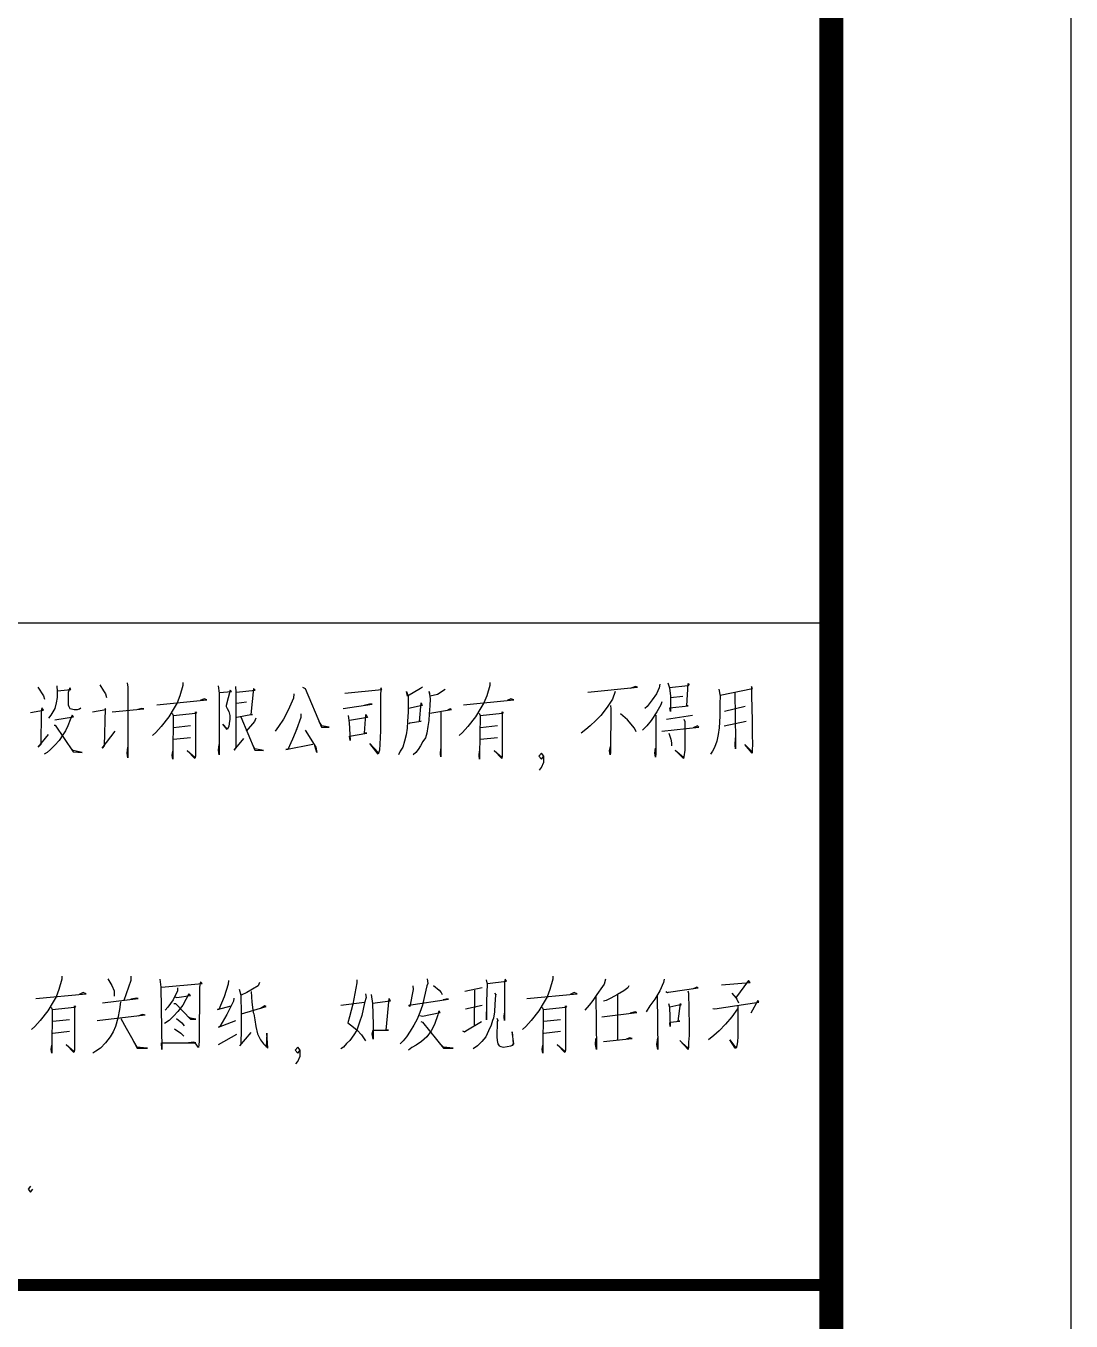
# Model space of a CAD drawing. Extents: x 2025205 to 2402328, y -557483 to 329036.
# Drawn here: x 2171137 to 2177677, y 151329 to 159429 of the extents above; entities that cross this region are included whole.
import ezdxf

# ---------------------------------------------------------------- set-up
doc = ezdxf.new("R2010")
doc.units = 0
doc.header["$LTSCALE"] = 1500
doc.header["$MEASUREMENT"] = 0
doc.layers.add('PUB_TITLE', color=4, linetype='Continuous')

msp = doc.modelspace()

# ---------------------------------------------------------------- linework, layer by layer
at = {"layer": 'PUB_TITLE'}
for p, q in [((2165677.3, 155696.4), (2176177.3, 155696.4)), ((2171212.3, 155292.8), (2171248.6, 155239.9)), ((2171330.2, 155300.4), (2171333.2, 155266.4)), ((2171411.8, 155289), (2171402.8, 155258.8)), ((2171417.9, 155277.7), (2171411.8, 155289)), ((2171599.3, 155307.9), (2171623.5, 155270.1)), ((2171771.7, 155319.3), (2171774.7, 155292.8)), ((2171774.7, 155292.8), (2171774.7, 154850.6)), ((2172119.4, 155304.1), (2172101.2, 155239.9)), ((2172119.4, 155323), (2172119.4, 155304.1)), ((2172340.1, 155300.4), (2172346.1, 155255)), ((2172448.9, 155296.6), (2172452, 155262.6)), ((2172560.8, 155285.3), (2172545.7, 155122.7)), ((2172572.9, 155273.9), (2172560.8, 155285.3)), ((2172869.2, 155292.8), (2172884.3, 155285.3)), ((2172884.3, 155285.3), (2172987.2, 155043.4)), ((2173359.1, 155289), (2173356, 155232.3)), ((2173365.1, 155277.7), (2173359.1, 155289)), ((2173607, 155285.3), (2173525.4, 155236.1)), ((2173619.1, 155292.8), (2173607, 155285.3)), ((2174039.4, 155304.1), (2174021.2, 155239.9)), ((2174039.4, 155323), (2174039.4, 155304.1)), ((2174653.2, 155262.6), (2174964.6, 155292.8)), ((2174952.5, 155296.6), (2174919.2, 155285.3)), ((2174964.6, 155292.8), (2174952.5, 155296.6)), ((2175100.7, 155289), (2175082.5, 155251.2)), ((2175103.7, 155311.7), (2175100.7, 155289)), ((2175155.1, 155319.3), (2175164.2, 155289)), ((2175279.1, 155300.4), (2175164.2, 155289)), ((2175164.2, 155289), (2175170.2, 155236.1)), ((2175273, 155175.6), (2175282.1, 155315.5)), ((2175288.1, 155311.7), (2175279.1, 155300.4)), ((2175282.1, 155315.5), (2175288.1, 155311.7)), ((2175472.6, 155281.5), (2175481.6, 155236.1)), ((2175481.6, 155243.7), (2175684.2, 155285.3)), ((2175678.2, 155296.6), (2175678.2, 155239.9)), ((2175684.2, 155285.3), (2175678.2, 155296.6)), ((2171248.6, 155239.9), (2171254.6, 155217.2)), ((2171333.2, 155228.6), (2171327.2, 155194.5)), ((2171333.2, 155266.4), (2171333.2, 155228.6)), ((2171336.3, 155270.1), (2171417.9, 155277.7)), ((2171402.8, 155258.8), (2171402.8, 155232.3)), ((2171402.8, 155232.3), (2171402.8, 155209.7)), ((2171402.8, 155209.7), (2171402.8, 155183.2)), ((2171623.5, 155270.1), (2171635.6, 155251.2)), ((2171635.6, 155251.2), (2171641.6, 155228.6)), ((2171956.1, 155183.2), (2172270.6, 155213.4)), ((2172101.2, 155239.9), (2172083.1, 155194.5)), ((2172252.4, 155221), (2172228.2, 155209.7)), ((2172270.6, 155213.4), (2172252.4, 155221)), ((2172346.1, 155255), (2172346.1, 154869.5)), ((2172349.2, 155258.8), (2172424.8, 155266.4)), ((2172415.7, 155273.9), (2172391.5, 155179.4)), ((2172424.8, 155266.4), (2172415.7, 155273.9)), ((2172452, 155262.6), (2172452, 154914.9)), ((2172455, 155262.6), (2172572.9, 155273.9)), ((2172518.5, 155198.3), (2172455, 155190.8)), ((2172811.8, 155224.8), (2172778.5, 155149.2)), ((2172814.8, 155251.2), (2172811.8, 155224.8)), ((2173132.3, 155255), (2173365.1, 155277.7)), ((2173356, 155232.3), (2173356, 155020.7)), ((2173519.3, 155266.4), (2173528.4, 155236.1)), ((2173525.4, 155236.1), (2173519.3, 155266.4)), ((2173528.4, 155236.1), (2173528.4, 155137.8)), ((2173661.4, 155266.4), (2173667.5, 155221)), ((2173667.5, 155236.1), (2173661.4, 155266.4)), ((2173667.5, 155221), (2173664.4, 155175.6)), ((2173712.8, 155247.5), (2173667.5, 155236.1)), ((2173761.2, 155277.7), (2173712.8, 155247.5)), ((2173876.1, 155183.2), (2174190.6, 155213.4)), ((2174021.2, 155239.9), (2174003.1, 155194.5)), ((2174172.4, 155221), (2174148.2, 155209.7)), ((2174190.6, 155213.4), (2174172.4, 155221)), ((2174807.4, 155217.2), (2174774.1, 155168.1)), ((2174825.5, 155266.4), (2174807.4, 155217.2)), ((2175055.3, 155213.4), (2175025.1, 155171.9)), ((2175082.5, 155251.2), (2175055.3, 155213.4)), ((2175115.8, 155202.1), (2175109.7, 155183.2)), ((2175170.2, 155228.6), (2175248.8, 155236.1)), ((2175170.2, 155236.1), (2175170.2, 155187)), ((2175481.6, 155236.1), (2175478.6, 155190.8)), ((2175572.3, 155258.8), (2175578.4, 154960.2)), ((2175678.2, 155239.9), (2175681.2, 155084.9)), ((2171166.9, 155134.1), (2171248.6, 155149.2)), ((2171233.4, 155134.1), (2171230.4, 154933.8)), ((2171236.5, 155164.3), (2171233.4, 155134.1)), ((2171248.6, 155149.2), (2171236.5, 155164.3)), ((2171293.9, 155119), (2171278.8, 155100.1)), ((2171306, 155137.8), (2171293.9, 155119)), ((2171318.1, 155160.5), (2171306, 155137.8)), ((2171327.2, 155194.5), (2171318.1, 155160.5)), ((2171402.8, 155183.2), (2171405.8, 155171.9)), ((2171405.8, 155171.9), (2171411.8, 155160.5)), ((2171411.8, 155160.5), (2171423.9, 155156.7)), ((2171427, 155119), (2171414.9, 155088.7)), ((2171423.9, 155156.7), (2171439.1, 155153)), ((2171436, 155107.6), (2171427, 155119)), ((2171439.1, 155153), (2171460.2, 155153)), ((2171460.2, 155153), (2171472.3, 155156.7)), ((2171472.3, 155156.7), (2171481.4, 155164.3)), ((2171554, 155137.8), (2171638.6, 155153)), ((2171632.6, 155160.5), (2171626.5, 154926.2)), ((2171638.6, 155153), (2171632.6, 155160.5)), ((2171677.9, 155137.8), (2171874.5, 155156.7)), ((2171862.4, 155160.5), (2171838.2, 155153)), ((2171874.5, 155156.7), (2171862.4, 155160.5)), ((2172064.9, 155164.3), (2172031.7, 155107.6)), ((2172052.9, 155130.3), (2172058.9, 155115.2)), ((2172058.9, 155115.2), (2172198, 155130.3)), ((2172083.1, 155194.5), (2172064.9, 155164.3)), ((2172198, 155137.8), (2172204, 155130.3)), ((2172198, 155130.3), (2172198, 155137.8)), ((2172204, 155130.3), (2172198, 155126.5)), ((2172198, 155126.5), (2172198, 154861.9)), ((2172391.5, 155179.4), (2172391.5, 155171.9)), ((2172391.5, 155171.9), (2172397.5, 155160.5)), ((2172397.5, 155160.5), (2172406.6, 155141.6)), ((2172406.6, 155141.6), (2172412.7, 155115.2)), ((2172554.8, 155122.7), (2172458, 155103.8)), ((2172545.7, 155122.7), (2172554.8, 155122.7)), ((2172778.5, 155149.2), (2172748.3, 155092.5)), ((2172857.1, 155126.5), (2172857.1, 155103.8)), ((2173123.2, 155160.5), (2173304.6, 155187)), ((2173286.5, 155187), (2173253.2, 155179.4)), ((2173256.3, 155005.6), (2173265.3, 155122.7)), ((2173265.3, 155122.7), (2173274.4, 155103.8)), ((2173304.6, 155187), (2173286.5, 155187)), ((2173528.4, 155137.8), (2173525.4, 155077.4)), ((2173616.1, 155179.4), (2173531.4, 155160.5)), ((2173600.9, 155077.4), (2173610, 155194.5)), ((2173610, 155194.5), (2173616.1, 155179.4)), ((2173661.4, 155126.5), (2173658.4, 155084.9)), ((2173664.4, 155175.6), (2173661.4, 155126.5)), ((2173664.4, 155130.3), (2173800.5, 155153)), ((2173734, 155137.8), (2173734, 154858.2)), ((2173791.4, 155156.7), (2173776.3, 155149.2)), ((2173800.5, 155153), (2173791.4, 155156.7)), ((2173984.9, 155164.3), (2173951.7, 155107.6)), ((2173972.9, 155130.3), (2173978.9, 155115.2)), ((2173978.9, 155115.2), (2174118, 155130.3)), ((2174003.1, 155194.5), (2173984.9, 155164.3)), ((2174118, 155137.8), (2174124, 155130.3)), ((2174118, 155130.3), (2174118, 155137.8)), ((2174124, 155130.3), (2174118, 155126.5)), ((2174118, 155126.5), (2174118, 154861.9)), ((2174774.1, 155168.1), (2174734.8, 155115.2)), ((2174795.3, 155179.4), (2174798.3, 155156.7)), ((2174798.3, 155156.7), (2174795.3, 154884.6)), ((2174901.1, 155088.7), (2174858.8, 155126.5)), ((2175025.1, 155171.9), (2175010, 155160.5)), ((2175085.5, 155137.8), (2175049.3, 155084.9)), ((2175079.5, 155119), (2175079.5, 154877.1)), ((2175109.7, 155183.2), (2175085.5, 155137.8)), ((2175146, 155092.5), (2175309.3, 155119)), ((2175167.2, 155164.3), (2175282.1, 155175.6)), ((2175170.2, 155141.6), (2175167.2, 155164.3)), ((2175170.2, 155187), (2175170.2, 155156.7)), ((2175170.2, 155156.7), (2175170.2, 155141.6)), ((2175282.1, 155175.6), (2175273, 155175.6)), ((2175478.6, 155190.8), (2175478.6, 155111.4)), ((2175638.9, 155171.9), (2175508.9, 155141.6)), ((2171315.1, 155054.7), (2171321.1, 155054.7)), ((2171318.1, 155088.7), (2171436, 155107.6)), ((2171321.1, 155054.7), (2171433, 154888.4)), ((2171399.7, 155050.9), (2171384.6, 155020.7)), ((2171414.9, 155088.7), (2171399.7, 155050.9)), ((2171983.3, 155047.1), (2171950, 155009.3)), ((2172031.7, 155107.6), (2171983.3, 155047.1)), ((2172058.9, 155115.2), (2172055.9, 154865.7)), ((2172167.7, 155050.9), (2172061.9, 155039.6)), ((2172370.3, 155062.3), (2172397.5, 155032)), ((2172397.5, 155028.2), (2172370.3, 155062.3)), ((2172406.6, 155047.1), (2172397.5, 155028.2)), ((2172409.6, 155066), (2172406.6, 155047.1)), ((2172412.7, 155092.5), (2172409.6, 155066)), ((2172412.7, 155115.2), (2172412.7, 155092.5)), ((2172482.2, 155107.6), (2172569.9, 154899.7)), ((2172566.9, 155077.4), (2172515.5, 155016.9)), ((2172575.9, 155100.1), (2172566.9, 155077.4)), ((2172718, 155047.1), (2172696.9, 155016.9)), ((2172748.3, 155092.5), (2172718, 155047.1)), ((2172857.1, 155103.8), (2172829.9, 155028.2)), ((2172990.2, 155050.9), (2172972, 155077.4)), ((2172987.2, 155043.4), (2172993.2, 155043.4)), ((2173035.5, 155043.4), (2172990.2, 155050.9)), ((2172993.2, 155043.4), (2173035.5, 155043.4)), ((2173153.4, 155115.2), (2173159.5, 155069.8)), ((2173159.5, 155069.8), (2173165.5, 154960.2)), ((2173274.4, 155103.8), (2173162.5, 155084.9)), ((2173525.4, 155077.4), (2173522.3, 155035.8)), ((2173534.4, 155066), (2173540.5, 155069.8)), ((2173540.5, 155069.8), (2173610, 155081.2)), ((2173610, 155081.2), (2173600.9, 155077.4)), ((2173652.3, 155047.1), (2173646.3, 155005.6)), ((2173658.4, 155084.9), (2173652.3, 155047.1)), ((2173903.3, 155047.1), (2173870, 155009.3)), ((2173951.7, 155107.6), (2173903.3, 155047.1)), ((2173978.9, 155115.2), (2173975.9, 154865.7)), ((2174087.7, 155050.9), (2173981.9, 155039.6)), ((2174668.3, 155050.9), (2174641.1, 155028.2)), ((2174704.6, 155084.9), (2174668.3, 155050.9)), ((2174734.8, 155115.2), (2174704.6, 155084.9)), ((2174946.5, 155035.8), (2174901.1, 155088.7)), ((2175022, 155050.9), (2174994.8, 155024.5)), ((2175049.3, 155084.9), (2175022, 155050.9)), ((2175115.8, 155016.9), (2175348.6, 155043.4)), ((2175254.9, 155092.5), (2175260.9, 155077.4)), ((2175260.9, 155077.4), (2175260.9, 154967.8)), ((2175339.5, 155050.9), (2175312.3, 155039.6)), ((2175348.6, 155043.4), (2175339.5, 155050.9)), ((2175475.6, 155039.6), (2175469.5, 154998)), ((2175478.6, 155111.4), (2175475.6, 155039.6)), ((2175505.8, 155050.9), (2175644.9, 155081.2)), ((2175681.2, 155084.9), (2175681.2, 155005.6)), ((2171215.3, 154918.6), (2171278.8, 154998)), ((2171345.3, 154960.2), (2171318.1, 154930)), ((2171369.5, 154994.2), (2171345.3, 154960.2)), ((2171384.6, 155020.7), (2171369.5, 154994.2)), ((2171614.4, 154911.1), (2171696.1, 155016.9)), ((2171950, 155009.3), (2171928.9, 154990.4)), ((2172061.9, 154967.8), (2172167.7, 154979.1)), ((2172439.9, 154899.7), (2172500.3, 154971.6)), ((2172805.7, 154967.8), (2172775.5, 154903.5)), ((2172832.9, 155032), (2172805.7, 154967.8)), ((2172829.9, 155028.2), (2172832.9, 155032)), ((2172884.3, 155024.5), (2172950.9, 154918.6)), ((2173162.5, 154986.7), (2173271.4, 155005.6)), ((2173165.5, 154960.2), (2173162.5, 154986.7)), ((2173271.4, 155005.6), (2173256.3, 155005.6)), ((2173356, 155020.7), (2173353, 154937.5)), ((2173507.2, 154956.4), (2173495.1, 154918.6)), ((2173516.3, 154994.2), (2173507.2, 154956.4)), ((2173522.3, 155035.8), (2173516.3, 154994.2)), ((2173637.2, 154975.3), (2173622.1, 154952.7)), ((2173646.3, 155005.6), (2173637.2, 154975.3)), ((2173870, 155009.3), (2173848.9, 154990.4)), ((2173981.9, 154967.8), (2174087.7, 154979.1)), ((2174641.1, 155028.2), (2174610.8, 155005.6)), ((2174955.5, 155013.1), (2174946.5, 155035.8)), ((2175161.1, 155005.6), (2175173.2, 154967.8)), ((2175173.2, 154967.8), (2175176.3, 154945.1)), ((2175260.9, 154967.8), (2175260.9, 154899.7)), ((2175460.5, 154956.4), (2175445.4, 154914.9)), ((2175469.5, 154998), (2175460.5, 154956.4)), ((2175575.4, 154930), (2175578.4, 154975.3)), ((2175578.4, 154960.2), (2175578.4, 154907.3)), ((2175681.2, 155005.6), (2175681.2, 154994.2)), ((2175681.2, 154994.2), (2175684.2, 154937.5)), ((2171230.4, 154933.8), (2171215.3, 154918.6)), ((2171269.7, 154884.6), (2171251.6, 154873.3)), ((2171290.9, 154903.5), (2171269.7, 154884.6)), ((2171318.1, 154930), (2171290.9, 154903.5)), ((2171433, 154896), (2171417.9, 154911.1)), ((2171490.5, 154884.6), (2171433, 154896)), ((2171433, 154888.4), (2171490.5, 154884.6)), ((2171626.5, 154926.2), (2171614.4, 154911.1)), ((2171771.7, 154880.8), (2171774.7, 154918.6)), ((2171774.7, 154850.6), (2171771.7, 154880.8)), ((2172052.9, 154865.7), (2172055.9, 154892.2)), ((2172146.6, 154896), (2172195, 154854.4)), ((2172195, 154846.8), (2172146.6, 154896)), ((2172343.1, 154899.7), (2172346.1, 154933.8)), ((2172346.1, 154869.5), (2172343.1, 154899.7)), ((2172452, 154914.9), (2172439.9, 154899.7)), ((2172569.9, 154907.3), (2172557.8, 154930)), ((2172624.3, 154896), (2172569.9, 154907.3)), ((2172569.9, 154899.7), (2172624.3, 154896)), ((2172763.4, 154903.5), (2172932.7, 154937.5)), ((2172775.5, 154903.5), (2172763.4, 154903.5)), ((2172956.9, 154884.6), (2172944.8, 154926.2)), ((2172950.9, 154918.6), (2172956.9, 154884.6)), ((2173289.5, 154941.3), (2173340.9, 154884.6)), ((2173340.9, 154873.3), (2173289.5, 154941.3)), ((2173343.9, 154880.8), (2173340.9, 154873.3)), ((2173350, 154899.7), (2173343.9, 154880.8)), ((2173353, 154937.5), (2173350, 154899.7)), ((2173480, 154892.2), (2173467.9, 154869.5)), ((2173495.1, 154918.6), (2173480, 154892.2)), ((2173576.8, 154884.6), (2173561.6, 154869.5)), ((2173591.9, 154903.5), (2173576.8, 154884.6)), ((2173607, 154926.2), (2173591.9, 154903.5)), ((2173622.1, 154952.7), (2173607, 154926.2)), ((2173731, 154877.1), (2173734, 154907.3)), ((2173734, 154858.2), (2173731, 154877.1)), ((2173972.9, 154865.7), (2173975.9, 154892.2)), ((2174066.6, 154896), (2174115, 154854.4)), ((2174115, 154846.8), (2174066.6, 154896)), ((2174362.9, 154880.8), (2174347.8, 154861.9)), ((2174378, 154861.9), (2174362.9, 154880.8)), ((2174789.2, 154896), (2174795.3, 154922.4)), ((2174792.3, 154869.5), (2174789.2, 154896)), ((2174795.3, 154884.6), (2174792.3, 154869.5)), ((2175073.4, 154880.8), (2175076.5, 154911.1)), ((2175076.5, 154854.4), (2175073.4, 154880.8)), ((2175079.5, 154877.1), (2175076.5, 154854.4)), ((2175176.3, 154945.1), (2175176.3, 154926.2)), ((2175200.4, 154899.7), (2175251.8, 154854.4)), ((2175251.8, 154846.8), (2175200.4, 154899.7)), ((2175260.9, 154899.7), (2175254.9, 154858.2)), ((2175433.3, 154892.2), (2175421.2, 154873.3)), ((2175445.4, 154914.9), (2175433.3, 154892.2)), ((2175578.4, 154907.3), (2175575.4, 154930)), ((2175635.8, 154933.8), (2175678.2, 154892.2)), ((2175681.2, 154880.8), (2175635.8, 154933.8)), ((2175684.2, 154937.5), (2175681.2, 154899.7)), ((2175681.2, 154899.7), (2175681.2, 154880.8)), ((2172055.9, 154843), (2172052.9, 154865.7)), ((2172055.9, 154865.7), (2172055.9, 154843)), ((2172198, 154861.9), (2172195, 154846.8)), ((2173975.9, 154843), (2173972.9, 154865.7)), ((2173975.9, 154865.7), (2173975.9, 154843)), ((2174118, 154861.9), (2174115, 154846.8)), ((2174347.8, 154861.9), (2174362.9, 154843)), ((2174362.9, 154843), (2174378, 154861.9)), ((2174362.9, 154790.1), (2174378, 154824.1)), ((2174378, 154824.1), (2174378, 154861.9)), ((2175254.9, 154858.2), (2175251.8, 154846.8)), ((2174350.8, 154775), (2174362.9, 154790.1)), ((2171362.8, 153465.9), (2171344.6, 153401.7)), ((2171362.8, 153484.8), (2171362.8, 153465.9)), ((2171650, 153469.7), (2171674.2, 153428.1)), ((2171674.2, 153428.1), (2171689.3, 153394.1)), ((2171795.1, 153458.3), (2171749.8, 153333.6)), ((2171795.1, 153484.8), (2171795.1, 153458.3)), ((2171976.6, 153465.9), (2171982.6, 153416.8)), ((2171982.6, 153416.8), (2171988.6, 153027.5)), ((2171985.6, 153416.8), (2172239.6, 153439.4)), ((2172224.5, 153416.8), (2172221.5, 153076.6)), ((2172230.5, 153450.8), (2172224.5, 153416.8)), ((2172239.6, 153439.4), (2172230.5, 153450.8)), ((2172402.9, 153435.7), (2172378.7, 153356.3)), ((2172405.9, 153458.3), (2172402.9, 153435.7)), ((2172590.3, 153424.3), (2172520.8, 153382.8)), ((2172599.4, 153447), (2172590.3, 153424.3)), ((2173207.2, 153443.2), (2173183, 153310.9)), ((2173207.2, 153462.1), (2173207.2, 153443.2)), ((2173557.9, 153424.3), (2173560.9, 153401.7)), ((2173645.6, 153424.3), (2173630.5, 153352.5)), ((2173651.6, 153439.4), (2173645.6, 153424.3)), ((2173648.6, 153469.7), (2173651.6, 153439.4)), ((2173687.9, 153428.1), (2173724.2, 153397.9)), ((2174017.5, 153462.1), (2174023.5, 153435.7)), ((2174023.5, 153435.7), (2174020.5, 153329.8)), ((2174026.6, 153439.4), (2174144.5, 153454.6)), ((2174135.4, 153465.9), (2174132.4, 153447)), ((2174132.4, 153447), (2174132.4, 153258)), ((2174144.5, 153454.6), (2174135.4, 153465.9)), ((2174434.8, 153465.9), (2174416.6, 153401.7)), ((2174434.8, 153484.8), (2174434.8, 153465.9)), ((2174746.2, 153420.5), (2174709.9, 153371.4)), ((2174755.3, 153435.7), (2174746.2, 153420.5)), ((2174764.3, 153465.9), (2174755.3, 153435.7)), ((2174909.5, 153424.3), (2174903.4, 153413)), ((2175127.2, 153447), (2175103, 153394.1)), ((2175130.2, 153465.9), (2175127.2, 153447)), ((2175335.8, 153416.8), (2175308.6, 153405.4)), ((2175344.9, 153413), (2175335.8, 153416.8)), ((2175490, 153431.9), (2175668.4, 153447)), ((2175659.3, 153458.3), (2175577.7, 153348.7)), ((2175668.4, 153447), (2175659.3, 153458.3)), ((2171199.5, 153345), (2171513.9, 153375.2)), ((2171326.5, 153356.3), (2171308.3, 153326.1)), ((2171344.6, 153401.7), (2171326.5, 153356.3)), ((2171495.8, 153382.8), (2171471.6, 153371.4)), ((2171513.9, 153375.2), (2171495.8, 153382.8)), ((2171616.7, 153318.5), (2171840.5, 153345)), ((2171689.3, 153394.1), (2171689.3, 153360.1)), ((2171831.4, 153348.7), (2171795.1, 153341.2)), ((2171840.5, 153345), (2171831.4, 153348.7)), ((2172058.2, 153337.4), (2172024.9, 153292)), ((2172085.4, 153394.1), (2172058.2, 153337.4)), ((2172070.3, 153356.3), (2172082.4, 153352.5)), ((2172082.4, 153352.5), (2172167, 153363.9)), ((2172085.4, 153413), (2172085.4, 153394.1)), ((2172158, 153375.2), (2172118.7, 153303.4)), ((2172167, 153363.9), (2172158, 153375.2)), ((2172378.7, 153356.3), (2172345.4, 153276.9)), ((2172439.2, 153348.7), (2172436.1, 153329.8)), ((2172472.4, 153405.4), (2172481.5, 153367.6)), ((2172481.5, 153367.6), (2172484.5, 153250.5)), ((2172520.8, 153382.8), (2172484.5, 153367.6)), ((2172548, 153390.3), (2172551, 153322.3)), ((2173267.6, 153352.5), (2173255.5, 153318.5)), ((2173261.6, 153375.2), (2173267.6, 153352.5)), ((2173297.9, 153371.4), (2173306.9, 153314.7)), ((2173391.6, 153148.4), (2173409.7, 153345)), ((2173409.7, 153345), (2173415.8, 153329.8)), ((2173533.7, 153303.4), (2173781.7, 153341.2)), ((2173560.9, 153401.7), (2173539.8, 153295.8)), ((2173630.5, 153352.5), (2173618.4, 153303.4)), ((2173724.2, 153397.9), (2173736.3, 153382.8)), ((2173736.3, 153382.8), (2173742.3, 153371.4)), ((2173766.5, 153341.2), (2173748.4, 153337.4)), ((2173781.7, 153341.2), (2173766.5, 153341.2)), ((2173993.3, 153413), (2173884.5, 153390.3)), ((2173944.9, 153397.9), (2173941.9, 153174.9)), ((2174068.9, 153379), (2174081, 153367.6)), ((2174074.9, 153367.6), (2174071.9, 153310.9)), ((2174081, 153367.6), (2174074.9, 153367.6)), ((2174271.5, 153345), (2174585.9, 153375.2)), ((2174398.5, 153356.3), (2174380.3, 153326.1)), ((2174416.6, 153401.7), (2174398.5, 153356.3)), ((2174567.8, 153382.8), (2174543.6, 153371.4)), ((2174585.9, 153375.2), (2174567.8, 153382.8)), ((2174709.9, 153371.4), (2174685.7, 153333.6)), ((2174703.9, 153360.1), (2174706.9, 153027.5)), ((2174797.6, 153348.7), (2174767.4, 153333.6)), ((2174839.9, 153371.4), (2174797.6, 153348.7)), ((2174879.2, 153394.1), (2174839.9, 153371.4)), ((2174839.9, 153367.6), (2174839.9, 153088)), ((2174903.4, 153413), (2174879.2, 153394.1)), ((2175072.7, 153341.2), (2175042.5, 153299.6)), ((2175103, 153394.1), (2175072.7, 153341.2)), ((2175087.9, 153363.9), (2175090.9, 153027.5)), ((2175142.3, 153390.3), (2175151.4, 153382.8)), ((2175151.4, 153382.8), (2175157.4, 153386.5)), ((2175157.4, 153386.5), (2175344.9, 153413)), ((2175278.3, 153394.1), (2175284.4, 153379)), ((2175284.4, 153379), (2175287.4, 153178.7)), ((2175553.5, 153379), (2175580.7, 153348.7)), ((2175580.7, 153348.7), (2175586.8, 153341.2)), ((2175586.8, 153341.2), (2175595.8, 153318.5)), ((2171275.1, 153269.4), (2171226.7, 153208.9)), ((2171308.3, 153326.1), (2171275.1, 153269.4)), ((2171296.2, 153292), (2171302.3, 153276.9)), ((2171302.3, 153276.9), (2171299.3, 153027.5)), ((2171302.3, 153276.9), (2171441.4, 153292)), ((2171441.4, 153299.6), (2171447.4, 153292)), ((2171441.4, 153292), (2171441.4, 153299.6)), ((2171447.4, 153292), (2171441.4, 153288.3)), ((2171441.4, 153288.3), (2171441.4, 153023.7)), ((2171722.6, 153276.9), (2171713.5, 153224)), ((2171728.6, 153326.1), (2171722.6, 153276.9)), ((2172024.9, 153292), (2172009.8, 153273.1)), ((2172088.4, 153265.6), (2172061.2, 153235.4)), ((2172064.2, 153314.7), (2172073.3, 153314.7)), ((2172073.3, 153314.7), (2172167, 153216.5)), ((2172118.7, 153303.4), (2172088.4, 153265.6)), ((2172336.4, 153276.9), (2172421, 153299.6)), ((2172345.4, 153276.9), (2172336.4, 153276.9)), ((2172436.1, 153329.8), (2172393.8, 153246.7)), ((2172487.5, 153250.5), (2172641.7, 153295.8)), ((2172551, 153322.3), (2172560.1, 153258)), ((2172560.1, 153258), (2172563.1, 153250.5)), ((2172632.7, 153299.6), (2172605.5, 153284.5)), ((2172641.7, 153295.8), (2172632.7, 153299.6)), ((2173107.4, 153303.4), (2173255.5, 153322.3)), ((2173183, 153310.9), (2173161.8, 153231.6)), ((2173255.5, 153318.5), (2173240.4, 153239.1)), ((2173415.8, 153329.8), (2173306.9, 153314.7)), ((2173306.9, 153314.7), (2173310, 153182.4)), ((2173539.8, 153295.8), (2173533.7, 153303.4)), ((2173603.3, 153258), (2173585.1, 153216.5)), ((2173618.4, 153303.4), (2173603.3, 153258)), ((2173618.4, 153235.4), (2173730.3, 153258)), ((2173721.2, 153269.4), (2173715.1, 153242.9)), ((2173730.3, 153258), (2173721.2, 153269.4)), ((2173887.5, 153280.7), (2173993.3, 153303.4)), ((2174020.5, 153329.8), (2174020.5, 153212.7)), ((2174020.5, 153231.6), (2174020.5, 153261.8)), ((2174068.9, 153261.8), (2174062.9, 153224)), ((2174071.9, 153310.9), (2174068.9, 153261.8)), ((2174129.4, 153231.6), (2174132.4, 153254.2)), ((2174132.4, 153258), (2174132.4, 153208.9)), ((2174347.1, 153269.4), (2174298.7, 153208.9)), ((2174380.3, 153326.1), (2174347.1, 153269.4)), ((2174368.2, 153292), (2174374.3, 153276.9)), ((2174374.3, 153276.9), (2174371.3, 153027.5)), ((2174374.3, 153276.9), (2174513.4, 153292)), ((2174513.4, 153299.6), (2174519.4, 153292)), ((2174513.4, 153292), (2174513.4, 153299.6)), ((2174519.4, 153292), (2174513.4, 153288.3)), ((2174513.4, 153288.3), (2174513.4, 153023.7)), ((2174661.5, 153303.4), (2174634.3, 153273.1)), ((2174685.7, 153333.6), (2174661.5, 153303.4)), ((2174740.1, 153231.6), (2174960.9, 153258)), ((2174767.4, 153333.6), (2174752.2, 153329.8)), ((2174948.8, 153261.8), (2174918.5, 153254.2)), ((2174960.9, 153258), (2174948.8, 153261.8)), ((2175042.5, 153299.6), (2175018.3, 153261.8)), ((2175157.4, 153314.7), (2175163.5, 153292)), ((2175163.5, 153292), (2175169.5, 153171.1)), ((2175223.9, 153303.4), (2175166.5, 153292)), ((2175217.9, 153205.1), (2175233, 153314.7)), ((2175236, 153303.4), (2175223.9, 153303.4)), ((2175233, 153314.7), (2175236, 153303.4)), ((2175435.6, 153284.5), (2175447.7, 153280.7)), ((2175447.7, 153280.7), (2175722.8, 153322.3)), ((2175589.8, 153280.7), (2175553.5, 153231.6)), ((2175592.8, 153303.4), (2175592.8, 153106.8)), ((2175716.8, 153333.6), (2175674.4, 153254.2)), ((2175722.8, 153322.3), (2175716.8, 153333.6)), ((2171226.7, 153208.9), (2171193.4, 153171.1)), ((2171411.1, 153212.7), (2171305.3, 153201.3)), ((2171583.5, 153208.9), (2171882.8, 153242.9)), ((2171713.5, 153224), (2171698.4, 153171.1)), ((2171731.6, 153220.2), (2171764.9, 153159.8)), ((2171864.7, 153246.7), (2171840.5, 153235.4)), ((2171879.8, 153242.9), (2171864.7, 153246.7)), ((2172034, 153208.9), (2172003.8, 153190)), ((2172061.2, 153235.4), (2172034, 153208.9)), ((2172079.4, 153220.2), (2172112.6, 153193.8)), ((2172112.6, 153193.8), (2172127.7, 153174.9)), ((2172167, 153224), (2172151.9, 153231.6)), ((2172200.3, 153216.5), (2172167, 153224)), ((2172167, 153216.5), (2172200.3, 153216.5)), ((2172342.4, 153167.3), (2172451.3, 153208.9)), ((2172393.8, 153246.7), (2172351.5, 153171.1)), ((2172484.5, 153250.5), (2172484.5, 153152.2)), ((2172563.1, 153250.5), (2172569.2, 153212.7)), ((2172569.2, 153212.7), (2172575.2, 153171.1)), ((2173161.8, 153231.6), (2173152.7, 153193.8)), ((2173152.7, 153193.8), (2173176.9, 153174.9)), ((2173176.9, 153174.9), (2173210.2, 153148.4)), ((2173225.3, 153197.6), (2173213.2, 153159.8)), ((2173240.4, 153239.1), (2173225.3, 153197.6)), ((2173310, 153182.4), (2173310, 153091.7)), ((2173564, 153178.7), (2173542.8, 153140.9)), ((2173585.1, 153216.5), (2173564, 153178.7)), ((2173603.3, 153239.1), (2173618.4, 153235.4)), ((2173609.3, 153201.3), (2173618.4, 153197.6)), ((2173618.4, 153197.6), (2173751.4, 153035)), ((2173694, 153182.4), (2173672.8, 153144.6)), ((2173715.1, 153242.9), (2173694, 153182.4)), ((2173890.5, 153144.6), (2173987.3, 153201.3)), ((2174020.5, 153212.7), (2174020.5, 153231.6)), ((2174047.7, 153178.7), (2174032.6, 153144.6)), ((2174056.8, 153208.9), (2174047.7, 153178.7)), ((2174062.9, 153224), (2174056.8, 153208.9)), ((2174084, 153224), (2174090.1, 153208.9)), ((2174087, 153201.3), (2174084, 153106.8)), ((2174090.1, 153208.9), (2174087, 153201.3)), ((2174132.4, 153208.9), (2174129.4, 153231.6)), ((2174298.7, 153208.9), (2174265.4, 153171.1)), ((2174483.1, 153212.7), (2174377.3, 153201.3)), ((2175166.5, 153193.8), (2175169.5, 153197.6)), ((2175169.5, 153171.1), (2175166.5, 153193.8)), ((2175169.5, 153197.6), (2175230, 153205.1)), ((2175230, 153205.1), (2175217.9, 153205.1)), ((2175287.4, 153178.7), (2175287.4, 153114.4)), ((2175514.2, 153186.2), (2175474.9, 153144.6)), ((2175553.5, 153231.6), (2175514.2, 153186.2)), ((2171193.4, 153171.1), (2171172.3, 153152.2)), ((2171305.3, 153129.5), (2171411.1, 153140.9)), ((2171665.1, 153106.8), (2171634.9, 153069.1)), ((2171683.3, 153137.1), (2171665.1, 153106.8)), ((2171698.4, 153171.1), (2171683.3, 153137.1)), ((2171764.9, 153159.8), (2171798.2, 153103.1)), ((2171798.2, 153103.1), (2171834.4, 153035)), ((2172067.3, 153156), (2172106.6, 153129.5)), ((2172106.6, 153129.5), (2172124.7, 153110.6)), ((2172351.5, 153171.1), (2172342.4, 153167.3)), ((2172342.4, 153057.7), (2172457.3, 153122)), ((2172475.5, 153050.2), (2172548, 153133.3)), ((2172484.5, 153152.2), (2172481.5, 153061.5)), ((2172575.2, 153171.1), (2172587.3, 153125.7)), ((2172587.3, 153125.7), (2172605.5, 153088)), ((2172644.8, 153129.5), (2172641.7, 153042.6)), ((2172650.8, 153035), (2172644.8, 153129.5)), ((2173189, 153118.2), (2173164.8, 153084.2)), ((2173207.2, 153148.4), (2173189, 153118.2)), ((2173213.2, 153159.8), (2173207.2, 153148.4)), ((2173210.2, 153148.4), (2173237.4, 153118.2)), ((2173237.4, 153118.2), (2173249.5, 153099.3)), ((2173249.5, 153099.3), (2173261.6, 153080.4)), ((2173303.9, 153125.7), (2173310, 153148.4)), ((2173310, 153091.7), (2173303.9, 153125.7)), ((2173310, 153148.4), (2173406.7, 153148.4)), ((2173406.7, 153148.4), (2173391.6, 153148.4)), ((2173518.6, 153106.8), (2173497.4, 153080.4)), ((2173542.8, 153140.9), (2173518.6, 153106.8)), ((2173645.6, 153106.8), (2173612.3, 153076.6)), ((2173672.8, 153144.6), (2173645.6, 153106.8)), ((2173869.3, 153144.6), (2173881.4, 153137.1)), ((2173881.4, 153137.1), (2173890.5, 153144.6)), ((2174014.5, 153106.8), (2173990.3, 153076.6)), ((2174032.6, 153144.6), (2174014.5, 153106.8)), ((2174084, 153106.8), (2174087, 153084.2)), ((2174180.8, 153137.1), (2174186.8, 153061.5)), ((2174189.8, 153061.5), (2174180.8, 153137.1)), ((2174265.4, 153171.1), (2174244.3, 153152.2)), ((2174377.3, 153129.5), (2174483.1, 153140.9)), ((2174700.8, 153057.7), (2174703.9, 153095.5)), ((2174752.2, 153076.6), (2174930.6, 153095.5)), ((2174915.5, 153099.3), (2174894.3, 153091.7)), ((2174930.6, 153095.5), (2174915.5, 153099.3)), ((2175084.8, 153057.7), (2175090.9, 153099.3)), ((2175287.4, 153114.4), (2175284.4, 153072.8)), ((2175441.6, 153114.4), (2175408.4, 153088)), ((2175474.9, 153144.6), (2175441.6, 153114.4)), ((2175592.8, 153106.8), (2175589.8, 153076.6)), ((2171296.2, 153027.5), (2171299.3, 153053.9)), ((2171299.3, 153004.8), (2171296.2, 153027.5)), ((2171299.3, 153027.5), (2171299.3, 153004.8)), ((2171390, 153057.7), (2171438.3, 153016.1)), ((2171438.3, 153008.6), (2171390, 153057.7)), ((2171441.4, 153023.7), (2171438.3, 153008.6)), ((2171574.4, 153016.1), (2171556.3, 153004.8)), ((2171604.6, 153035), (2171574.4, 153016.1)), ((2171634.9, 153069.1), (2171604.6, 153035)), ((2171834.4, 153042.6), (2171813.3, 153076.6)), ((2171891.9, 153035), (2171834.4, 153042.6)), ((2171834.4, 153035), (2171897.9, 153035)), ((2171897.9, 153035), (2171891.9, 153035)), ((2171985.6, 153069.1), (2172200.3, 153069.1)), ((2171988.6, 153027.5), (2171985.6, 153069.1)), ((2172185.2, 153072.8), (2172154.9, 153069.1)), ((2172200.3, 153069.1), (2172185.2, 153072.8)), ((2172218.4, 153038.8), (2172197.3, 153069.1)), ((2172221.5, 153076.6), (2172218.4, 153038.8)), ((2172481.5, 153061.5), (2172475.5, 153050.2)), ((2172605.5, 153088), (2172623.6, 153061.5)), ((2172623.6, 153061.5), (2172641.7, 153046.4)), ((2172641.7, 153046.4), (2172650.8, 153035)), ((2172838.3, 153042.6), (2172823.2, 153023.7)), ((2172823.2, 153023.7), (2172838.3, 153004.8)), ((2172853.4, 153023.7), (2172838.3, 153042.6)), ((2172838.3, 153004.8), (2172853.4, 153023.7)), ((2172853.4, 152985.9), (2172853.4, 153023.7)), ((2173125.5, 153042.6), (2173107.4, 153031.3)), ((2173143.7, 153065.3), (2173125.5, 153042.6)), ((2173164.8, 153084.2), (2173143.7, 153065.3)), ((2173497.4, 153080.4), (2173479.3, 153061.5)), ((2173551.9, 153038.8), (2173530.7, 153023.7)), ((2173579.1, 153053.9), (2173551.9, 153038.8)), ((2173612.3, 153076.6), (2173579.1, 153053.9)), ((2173751.4, 153042.6), (2173727.2, 153061.5)), ((2173811.9, 153035), (2173751.4, 153042.6)), ((2173751.4, 153035), (2173811.9, 153035)), ((2173963.1, 153050.2), (2173935.9, 153031.3)), ((2173990.3, 153076.6), (2173963.1, 153050.2)), ((2174087, 153084.2), (2174090.1, 153061.5)), ((2174090.1, 153061.5), (2174099.1, 153050.2)), ((2174099.1, 153050.2), (2174108.2, 153046.4)), ((2174108.2, 153046.4), (2174126.3, 153042.6)), ((2174126.3, 153042.6), (2174171.7, 153050.2)), ((2174171.7, 153050.2), (2174183.8, 153053.9)), ((2174186.8, 153061.5), (2174180.8, 153053.9)), ((2174183.8, 153053.9), (2174189.8, 153061.5)), ((2174368.2, 153027.5), (2174371.3, 153053.9)), ((2174371.3, 153004.8), (2174368.2, 153027.5)), ((2174371.3, 153027.5), (2174371.3, 153004.8)), ((2174462, 153057.7), (2174510.3, 153016.1)), ((2174510.3, 153008.6), (2174462, 153057.7)), ((2174513.4, 153023.7), (2174510.3, 153008.6)), ((2174706.9, 153027.5), (2174700.8, 153057.7)), ((2175090.9, 153027.5), (2175084.8, 153057.7)), ((2175230, 153084.2), (2175278.3, 153035)), ((2175281.4, 153027.5), (2175230, 153084.2)), ((2175278.3, 153035), (2175284.4, 153046.4)), ((2175284.4, 153046.4), (2175281.4, 153027.5)), ((2175284.4, 153072.8), (2175284.4, 153046.4)), ((2175541.4, 153088), (2175577.7, 153038.8)), ((2175574.7, 153035), (2175541.4, 153088)), ((2175580.7, 153035), (2175574.7, 153035)), ((2175586.8, 153050.2), (2175580.7, 153035)), ((2175589.8, 153076.6), (2175586.8, 153050.2)), ((2172826.2, 152936.8), (2172838.3, 152951.9)), ((2172838.3, 152951.9), (2172853.4, 152985.9)), ((2171165.9, 152171.7), (2171151.1, 152153.3)), ((2171151.1, 152153.3), (2171165.9, 152134.8)), ((2171165.9, 152134.8), (2171180.6, 152153.3))]:
    msp.add_line(p, q, dxfattribs=at)
at = {"layer": 'PUB_TITLE', "linetype": 'ByBlock'}
msp.add_lwpolyline([(2066227.3, 120653.5), (2177677.3, 120653.5), (2177677.3, 183653.5), (2066227.3, 183653.5)], close=True, dxfattribs=at)
at = {"layer": 'PUB_TITLE', "linetype": 'ByBlock', "const_width": 150}
msp.add_lwpolyline([(2069977.3, 122153.5), (2176177.3, 122153.5), (2176177.3, 182153.5), (2069977.3, 182153.5)], close=True, dxfattribs=at)
at = {"layer": 'PUB_TITLE', "const_width": 75}
msp.add_lwpolyline([(2176177.3, 151553.5), (2176177.3, 166879.8), (2165677.3, 166879.8), (2165677.3, 151553.5)], close=True, dxfattribs=at)

doc.saveas('drawing.dxf')
